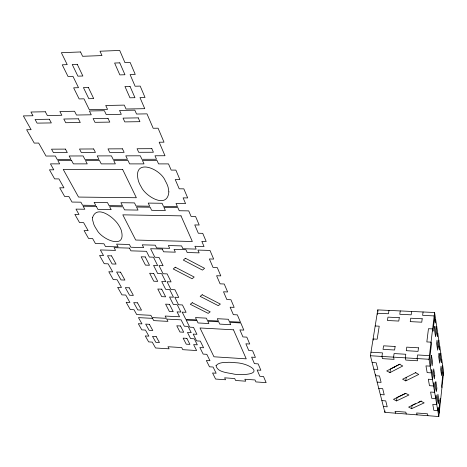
<?xml version="1.0" encoding="UTF-8"?>
<svg xmlns="http://www.w3.org/2000/svg" width="467" height="467" viewBox="0 0 467 467"><rect width="100%" height="100%" fill="white"/><g stroke="black" fill="none" stroke-linecap="round" stroke-linejoin="round"><path stroke-width="0.7" d="M442.716 365.754L442.36 369.029L443.294 375.129M438.852 411.211L440.258 398.316L440.574 400.219M442.996 373.18L441.642 385.637L441.945 387.569M438.799 416.541L443.65 371.872L434.596 312.505L377.774 309.901L370.401 355.743L384.884 412.355L438.799 416.541L428.992 359.275L434.596 312.505M441.77 359.532L441.403 362.818L440.428 356.49L440.801 353.186M439.815 346.724L439.441 350.046L438.431 343.478L438.811 340.139M437.789 333.432L437.398 336.783L436.347 329.959L436.744 326.591M435.682 319.615L435.279 323.001L434.187 315.908L422.635 315.365L423.073 311.979M429.809 357.891L431.415 344.413L431.047 342.159L426.838 341.926L428.461 328.698L432.629 328.908L432.991 331.185L434.543 318.202M411.661 408.643L424.17 402.881L421.106 401.299L408.625 407.09L411.661 408.643L412.098 405.21M415.963 372.491L402.595 379.222L405.776 380.879L406.249 377.365M411.625 311.454L411.164 314.828L399.781 314.297L400.266 310.934M396.547 400.914L408.911 395L405.8 393.395L393.471 399.338L396.547 400.914L397.02 397.475L405.467 393.401M389.951 372.619L402.764 365.994L399.507 364.278L386.729 370.938L389.951 372.619L390.465 369.105L400.056 364.102M384.884 412.355L385.077 411.001M388.982 310.415L388.468 313.766L377.243 313.234L377.499 314.367M375.725 374.318L375.509 375.713L379.508 375.976L381.113 382.385L377.143 382.111M405.776 380.879L418.753 374.423L415.542 372.73M412.758 404.907L415.385 403.686M418.671 402.157L421.298 400.937M375.188 325.984L379.222 326.194L377.167 339.194L373.098 338.972L373.372 340.081M370.967 352.2L382.491 352.883L381.948 356.438L382.473 358.638L394.072 359.351L393.582 357.138L394.101 353.566L405.788 354.26L405.298 357.845L405.753 360.063L417.521 360.781L417.107 358.557L417.568 354.955L429.43 355.661L430.597 362.555L430.171 366.151L425.957 365.889L427.153 372.619L431.327 372.888L431.747 369.315L432.868 375.935L432.46 379.496L428.321 379.222L429.471 385.695L433.569 385.976L433.971 382.432L435.051 388.801L434.654 392.321L430.597 392.041L431.701 398.263L435.717 398.549L436.114 395.053L437.153 401.182L436.768 404.661L432.781 404.369L433.843 410.359L437.795 410.656L438.174 407.195L439.173 413.097M370.401 355.743L428.992 359.275M372.135 362.532L376.209 362.783L377.879 369.444L373.839 369.187M378.755 388.392L382.683 388.667L384.224 394.831L380.331 394.551M381.872 400.598L385.736 400.884L387.219 406.821L383.389 406.529M394.125 367.027L394.492 367.593M395.526 413.178L395.076 411.316L405.817 412.145L406.232 414.013M377.774 309.901L378.101 311.302M417.019 414.848L416.634 412.98L427.521 413.815L427.871 415.694M168.873 191.867C167.419 209.782 145.33 196.181 141.303 187.004A44.365 27.004 18.7 0 1 138.395 180.863C132.196 157.251 160.543 168.272 165.376 181.027A43.845 25.889 20.8 0 1 168.114 187.22L168.873 191.867M92.594 217.459L92.624 220.027L93.744 224.172A41.242 23.093 19.5 0 0 96.739 229.583C101.152 239.302 127.088 250.791 121.216 230.138A40.833 22.188 21 0 0 118.361 224.691C114.205 217.78 97.002 204.196 92.594 217.459M438.927 400.312L438.548 403.745L437.538 397.715L437.918 394.265L438.927 400.312M441.998 372.316L441.636 375.62L440.667 369.444L441.035 366.122L441.998 372.316M435.845 381.813L435.448 385.298L436.505 391.562L436.89 388.095L435.845 381.813M439.062 353.385L438.682 356.735L439.686 363.151L440.06 359.812L439.062 353.385M434.777 375.404L434.374 378.912L433.277 372.397L433.685 368.872L434.777 375.404M438.046 346.829L437.661 350.203L436.616 343.537L437.007 340.151L438.046 346.829M431.444 355.41L431.023 358.977L432.162 365.754L432.576 362.211L431.444 355.41M434.876 326.404L434.473 329.825L435.553 336.748L435.95 333.345L434.876 326.404M418.479 347.81L418.023 351.371L406.278 350.688L406.763 347.139L418.479 347.81M422.203 318.768L421.759 322.195L410.242 321.629L410.703 318.22L422.203 318.768M395.123 346.479L394.615 350.011L383.033 349.339L383.57 345.819L395.123 346.479M399.291 317.671L398.8 321.068L387.441 320.508L387.954 317.128L399.291 317.671M216.028 365.638C217.295 372.643 228.696 372.672 234.271 374.178A34.908 16.946 14.5 0 0 241.118 374.651C266.324 374.213 249.086 363.081 235.672 362.736A33.712 15.796 14.1 0 0 228.713 362.287C224.504 362.59 218.976 362.03 216.028 365.638M175.259 267.2L173.251 268.974L192.13 278.758L194.19 277.03L175.259 267.2M185.399 258.251L183.321 260.084L202.45 270.095L204.575 268.309L185.399 258.251M192.252 302.698L190.285 304.274L208.189 313.369L210.203 311.833L192.252 302.698M202.199 294.741L200.162 296.37L218.287 305.669L220.371 304.081L202.199 294.741M80.558 51.96L61.37 52.689L67.225 64.644L62.239 64.814L68.007 76.454L72.945 76.308L78.526 87.697L73.634 87.825L79.139 98.928L83.978 98.823L89.302 109.692L107.556 109.354L105.729 105.478L124.28 105.116L126.037 109.015L144.752 108.677L139.983 97.585L145.027 97.475L140.199 86.097L135.097 86.232L130.095 74.597L135.249 74.44L130.176 62.502L124.969 62.677L119.715 50.459L100.008 51.212L101.969 55.579L82.595 56.291L80.558 51.96M77.253 64.3L72.227 64.475L77.896 76.162L82.869 76.01L77.253 64.3M119.78 62.852L114.613 63.027L119.844 74.901L124.963 74.749L119.78 62.852M88.351 87.446L83.43 87.574L88.835 98.718L93.704 98.607L88.351 87.446M130.019 86.36L124.958 86.494L129.943 97.807L134.957 97.696L130.019 86.36M45.328 111.765L30.939 112.022L33.005 115.752L23.35 115.915L31.126 129.686L26.631 129.738L34.237 143.089L38.679 143.054L46.011 156.042L55.316 156.019L57.19 159.399L70.972 159.381L69.145 155.984L83.103 155.949L84.889 159.364L98.94 159.346L97.194 155.914L111.426 155.879L113.125 159.329L127.444 159.311L125.798 155.844L140.31 155.809L141.91 159.294L156.515 159.276L154.968 155.774L164.997 155.745L159.177 142.213L164.016 142.178L158.079 128.203L153.176 128.256L146.982 113.866L136.545 114.036L134.835 110.165L119.534 110.44L121.297 114.292L106.207 114.538L104.386 110.708L89.395 110.977L91.263 114.789L76.477 115.034L74.557 111.245L59.869 111.508L61.842 115.273L47.348 115.512L45.328 111.765M49.35 119.237L35.054 119.453L37.086 123.125L51.341 122.92L49.35 119.237M78.386 118.793L63.792 119.015L65.736 122.722L80.271 122.517L78.386 118.793M108.005 118.338L93.12 118.565L94.959 122.313L109.792 122.109L108.005 118.338M138.244 117.877L123.049 118.11L124.782 121.899L139.925 121.683L138.244 117.877M65.438 149.101L51.522 149.166L53.425 152.604L67.295 152.557L65.438 149.101M93.674 148.961L79.489 149.031L81.299 152.505L95.443 152.452L93.674 148.961M122.471 148.821L108 148.891L109.722 152.4L124.14 152.347L122.471 148.821M151.839 148.681L137.082 148.751L138.705 152.295L153.41 152.242L151.839 148.681M71.579 160.514L57.815 160.525L59.671 163.876L50.43 163.87L53.793 169.819L49.461 169.813L54.633 178.89L58.93 178.914L63.956 187.822L59.7 187.787L64.662 196.496L68.882 196.549L72 202.059L80.902 202.182L82.583 205.223L95.764 205.416L94.118 202.357L107.457 202.538L109.062 205.608L122.477 205.801L120.918 202.719L134.502 202.9L136.02 206L149.691 206.198L148.214 203.087L162.055 203.273L163.485 206.396L177.407 206.595L176.018 203.46L185.574 203.589L183.111 197.868L187.687 197.92L183.835 188.849L179.217 188.808L175.236 179.556L179.9 179.579L175.872 170.105L171.167 170.093L168.505 163.905L158.558 163.899L157.029 160.438L142.441 160.45L144.017 163.899L129.622 163.894L127.993 160.461L113.685 160.473L115.361 163.888L101.234 163.888L99.512 160.485L85.479 160.502L87.247 163.882L73.395 163.876L71.579 160.514M122.669 169.533L63.22 169.404L78.538 197.068L136.364 197.745L122.669 169.533M96.307 206.426L83.144 206.233L84.813 209.245L75.975 209.105L78.999 214.458L74.854 214.382L79.513 222.566L83.622 222.648L88.158 230.68L84.078 230.581L88.561 238.45L92.606 238.549L95.42 243.535L103.943 243.768L105.466 246.518L118.093 246.874L116.604 244.118L129.377 244.469L130.818 247.236L143.661 247.603L142.254 244.825L155.248 245.181L156.614 247.971L169.684 248.345L168.353 245.543L181.581 245.905L182.866 248.718L196.169 249.098L194.92 246.272L204.038 246.523L201.826 241.375L206.192 241.492L202.725 233.337L198.323 233.231L194.751 224.925L199.193 225.012L195.585 216.519L191.102 216.443L188.715 210.891L179.235 210.74L177.863 207.64L163.958 207.43L165.371 210.524L151.635 210.302L150.176 207.225L136.522 207.027L138.028 210.086L124.543 209.876L122.996 206.823L109.593 206.624L111.181 209.665L97.936 209.455L96.307 206.426M181.003 215.859L122.809 214.838L135.71 240.038L192.34 241.509L181.003 215.859M129.476 248.105L114.065 247.662L115.553 250.394L100.347 249.938L103.54 255.612L99.564 255.49L104.229 263.697L108.169 263.832L112.699 271.876L108.793 271.736L113.265 279.605L117.135 279.756L121.484 287.479L117.649 287.322L121.94 294.875L125.746 295.045L129.919 302.464L126.148 302.283L130.275 309.551L134.011 309.732L136.743 314.589L150.876 315.307L152.119 317.595L166.345 318.331L165.143 316.036L179.544 316.778L177.063 311.868L180.922 312.061L177.238 304.694L173.345 304.513L169.55 297.006L173.479 297.181L169.644 289.517L165.68 289.347L161.722 281.525L165.721 281.689L161.722 273.691L157.688 273.545L153.567 265.39L157.636 265.53L153.468 257.194L149.352 257.06L146.445 251.31L130.918 250.849L129.476 248.105M162.277 249.051L150.584 248.713L154.84 257.235L158.967 257.364L163.088 265.717L158.996 265.577L163.071 273.744L167.122 273.895L171.074 281.899L167.058 281.741L170.963 289.569L174.944 289.738L178.733 297.415L174.792 297.24L178.54 304.758L182.445 304.939L186.088 312.312L182.212 312.125L185.813 319.34L196.584 319.901L195.469 317.589L206.35 318.144L207.436 320.467L218.363 321.033L217.307 318.71L228.345 319.27L229.373 321.605L240.458 322.177L237.347 314.857L233.342 314.659L230.132 307.193L234.171 307.379L230.931 299.75L226.851 299.569L223.506 291.787L227.627 291.963L224.248 284.006L220.091 283.843L216.6 275.728L220.798 275.88L217.272 267.579L213.034 267.433L209.385 258.957L213.664 259.092L209.981 250.423L197.915 250.073L199.146 252.875L187.209 252.519L185.942 249.728L174.063 249.39L175.37 252.168L163.619 251.818L162.277 249.051M111.525 255.869L107.527 255.741L112.115 263.966L116.079 264.1L111.525 255.869M145.255 256.932L141.168 256.803L145.453 265.11L149.504 265.25L145.255 256.932M120.539 272.168L116.616 272.022L121.017 279.914L124.905 280.066L120.539 272.168M153.661 273.393L149.65 273.248L153.76 281.21L157.735 281.368L153.661 273.393M129.19 287.806L125.331 287.643L129.557 295.22L133.381 295.389L129.19 287.806M161.728 289.178L157.782 289.015L161.728 296.656L165.633 296.831L161.728 289.178M137.491 302.82L133.702 302.639L137.759 309.919L141.519 310.106L137.491 302.82M169.463 304.326L165.592 304.145L169.375 311.489L173.216 311.676L169.463 304.326M152.534 318.354L138.454 317.618L141.991 323.9L138.314 323.701L141.816 329.871L145.465 330.076L148.885 336.147L145.26 335.936L148.652 341.902L152.248 342.118L155.552 347.985L169.112 348.826L167.974 346.736L181.698 347.576L182.801 349.678L196.613 350.53L193.618 344.605L197.325 344.827L194.301 338.791L190.571 338.575L187.465 332.44L191.231 332.65L188.102 326.404L184.307 326.194L181.097 319.842L166.748 319.095L167.939 321.366L153.766 320.619L152.534 318.354M196.957 320.671L186.193 320.105L189.719 327.169L193.519 327.379L196.94 334.308L193.175 334.098L196.56 340.887L200.296 341.108L203.589 347.781L199.882 347.553L203.145 354.091L206.817 354.325L209.987 360.746L206.344 360.506L209.485 366.805L213.098 367.044L216.151 373.232L212.567 372.987L215.596 379.052L225.573 379.764L224.627 377.821L234.697 378.527L235.613 380.477L245.718 381.195L244.831 379.245L255.035 379.963L255.893 381.918L266.137 382.642L263.528 376.507L259.833 376.25L257.148 370.004L260.872 370.255L258.169 363.881L254.41 363.635L251.62 357.15L255.408 357.389L252.6 350.77L248.771 350.536L245.875 343.794L249.734 344.021L246.81 337.133L242.916 336.917L239.898 329.9L243.827 330.116L240.785 322.954L229.711 322.376L230.727 324.688L219.764 324.11L218.714 321.804L207.797 321.232L208.877 323.532L198.066 322.96L196.957 320.671M149.37 324.302L145.675 324.104L149.125 330.286L152.791 330.49L149.37 324.302M180.525 325.989L176.754 325.785L179.97 332.019L183.712 332.23L180.525 325.989M233.482 329.801L199.999 327.974L213.974 356.788L246.237 358.849L233.482 329.801M156.159 336.573L152.516 336.363L155.85 342.334L159.463 342.55L156.159 336.573M186.847 338.359L183.128 338.143L186.234 344.161L189.923 344.383L186.847 338.359"/></g></svg>
